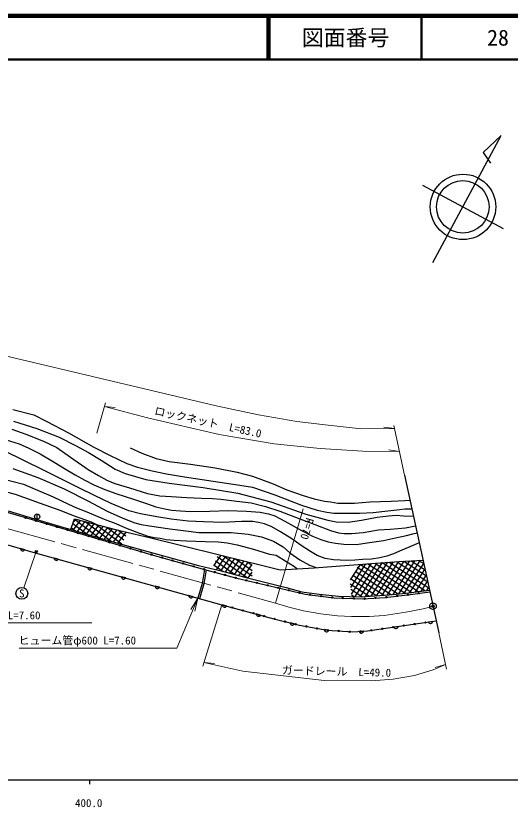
# Model space of a CAD drawing. Units: millimetres, scale not verified. Extents: x 40000 to 680000, y 20000 to 380000.
# Drawn here: x 451172 to 564276, y 198715 to 380000 of the extents above; entities that cross this region are included whole.
import ezdxf
from ezdxf.enums import TextEntityAlignment as Align

# ---------------------------------------------------------------- set-up
doc = ezdxf.new("R2010")
doc.units = ezdxf.units.MM
doc.header["$LTSCALE"] = 1000
doc.header["$PDMODE"] = 32
doc.header["$PDSIZE"] = 500
doc.linetypes.add('CHAIN', pattern=[18.5, 12, -1.5, 3.5, -1.5])
for name, color, linetype, lineweight in [('M-BGD', 7, 'Continuous', 25), ('M-BGD-EXST', 7, 'Continuous', 25), ('M-BMK', 2, 'CHAIN', 13), ('M-BMK-OTRS', 5, 'Continuous', 25), ('M-BMK-SRVR', 3, 'Continuous', 25), ('M-STR-HTXT', 7, 'Continuous', 13), ('M-TTL', 2, 'Continuous', 140), ('M-TTL-BAND', 7, 'Continuous', 25), ('M-TTL-LINE', 7, 'Continuous', 50)]:
    doc.layers.add(name, color=color, linetype=linetype, lineweight=lineweight)
doc.layers.add('M-OTRS', color=6, linetype='Continuous')
doc.layers.add('M-TTL-TXT', color=7, linetype='Continuous')
doc.styles.add('ＭＳ ゴシック', font='')
doc.styles.get('ＭＳ ゴシック').set_extended_font_data('MS Gothic')

# ---------------------------------------------------------------- blocks, each defined once
blk = doc.blocks.new('open_arrow')
at = {"color": 0, "linetype": 'Continuous', "lineweight": -2}
blk.add_lwpolyline([(7.5, 1.25), (0, 0), (7.5, -1.25)], dxfattribs=at)

msp = doc.modelspace()

# ---------------------------------------------------------------- hatches: boundary and pattern name
at = {"layer": 'M-BGD'}
h = msp.add_hatch(dxfattribs=at)
h.set_pattern_fill('USER', color=256, style=0, pattern_type=2)
h.set_pattern_definition([(53, (0, -0), (-798.6355, 601.815), []), (143, (0, -0), (-601.815, -798.6355), [])])
h.paths.add_polyline_path([(464567, 264750), (463745, 262357), (471238, 260146), (475388, 258918), (476695, 261700), (474283, 262285)])
h = msp.add_hatch(dxfattribs=at)
h.set_pattern_fill('USER', color=256, style=0, pattern_type=2)
h.set_pattern_definition([(55, (0, -0), (-819.152, 573.5764), []), (145, (0, -0), (-573.5764, -819.152), [])])
h.paths.add_polyline_path([(498402, 256388), (497407, 256633), (496229, 253288), (498171, 252824), (503537, 251413), (505218, 250993), (505244, 254674)])
h = msp.add_hatch(dxfattribs=at)
h.set_pattern_fill('USER', color=256, style=0, pattern_type=2)
h.set_pattern_definition([(57, (0, -0), (-838.6706, 544.639), []), (147, (0, -0), (-544.639, -838.6706), [])])
h.paths.add_polyline_path([(544327, 255318), (538879, 255006), (533524, 254626), (529591, 254300), (527618, 250581), (528055, 246968), (530120, 246891), (536578, 247376), (540430, 247756), (545820, 248419)])

# ---------------------------------------------------------------- linework, layer by layer
for p, q in [((456036, 264656), (456036, 265856)), ((453192, 257695), (452240, 257971)), ((460892, 255523), (459937, 255790)), ((468597, 253374), (467643, 253641)), ((476303, 251226), (475349, 251492)), ((484009, 249077), (483055, 249343)), ((491715, 246928), (490761, 247194)), ((499424, 244790), (498467, 245047)), ((507151, 242714), (506194, 242971)), ((546576, 241265), (545596, 241123)), ((514891, 240692), (513931, 240938)), ((522749, 239212), (521774, 239384)), ((538660, 240116), (537679, 239973)), ((530735, 239036), (529747, 238969))]:
    msp.add_line(p, q, dxfattribs=at)
for points in [[(450502, 289801), (455278, 288584), (458293, 287073), (463257, 284499), (469016, 281223), (472735, 279256), (476576, 277441), (478997, 276595), (482335, 275797), (485672, 275092), (489785, 274387), (496286, 273416), (502444, 272476), (505358, 272030), (510458, 270268), (516559, 267887), (520085, 266783), (522318, 266289), (523963, 266055), (529826, 266031), (532952, 266219), (536266, 266595), (539039, 266876), (540205, 267022), (541780, 267081)], [(450634, 287128), (455979, 285481), (461112, 283471), (464831, 281579), (467816, 279954), (470711, 278173), (473933, 276139), (476179, 275127), (480940, 273793), (486232, 272934), (494012, 271939), (501985, 270669), (509539, 268634), (517501, 265831), (522553, 264440), (524483, 264077), (527208, 264032), (530227, 264463), (533814, 265166), (536411, 265484), (538296, 265597), (539908, 265439), (542142, 265410)], [(450283, 285314), (453483, 284151), (457487, 282556), (460551, 281083), (463712, 278893), (467734, 276095), (470080, 274661), (471981, 273653), (473809, 272893), (477164, 271847), (481282, 270603), (484152, 270021), (486732, 269866), (490320, 269672), (493645, 269516), (496147, 269439), (498106, 269303), (501771, 268838), (505001, 268465), (508317, 267573), (511595, 266488), (516138, 264798), (519552, 263480), (523166, 262080), (524989, 261537), (526269, 261401), (527956, 261382), (530613, 261653), (534190, 262214), (536818, 262428), (540322, 262681), (542625, 263179)], [(448980, 282893), (451937, 281960), (454120, 280988), (456700, 279679), (459944, 277729), (462326, 276301), (464767, 274833), (466970, 273623), (469014, 272592), (471501, 271476), (474260, 270524), (478056, 269311), (480815, 268359), (483216, 267545), (485284, 267087), (486773, 266789), (488837, 266591), (491159, 266472), (495556, 266550), (499784, 266689), (503932, 266550), (507053, 266311), (509018, 265935), (510407, 265419), (512709, 264268), (516548, 262120), (519048, 260811), (520954, 259998), (522641, 259522), (524347, 259165), (526193, 258986), (529100, 258865), (531541, 259302), (535311, 259817), (538016, 260414), (540576, 260950), (542025, 261326), (542981, 261533)], [(477362, 281021), (479987, 279781), (483247, 278589), (486289, 277884), (491155, 277325), (496764, 276468), (501849, 275471), (505352, 274522), (510024, 272820), (513211, 271410), (516923, 270090), (519404, 269385), (521789, 268825), (523151, 268631), (524830, 268388), (528626, 268363), (532166, 268631), (537032, 268801), (540146, 268971), (541363, 269009)], [(543468, 259285), (541291, 258366), (539491, 257566), (537571, 256727), (536071, 256227), (534471, 255807), (532571, 255567), (530511, 255427), (528704, 255323), (526884, 255223), (523884, 255343), (521924, 255703), (520144, 256363), (518584, 257302), (516464, 258661), (514298, 260164), (511738, 261823), (509758, 262902), (508073, 263645), (506673, 263945), (505413, 264165), (502828, 264145), (498548, 263965), (494123, 264045), (490603, 264265), (486743, 264665), (483396, 265205), (479716, 265904), (476991, 266606), (472951, 268285), (469005, 270208), (465706, 271808), (461580, 273831), (458120, 275590), (452358, 278459), (449106, 280044)], [(404148, 275509), (406990, 275465), (410835, 275573), (415694, 275594), (418770, 275572), (423111, 275378), (426329, 274968), (431112, 274296), (435215, 273670), (438498, 273346), (445460, 271855), (450989, 270409), (456767, 268353), (461432, 266713), (464283, 265569), (468373, 264097), (469816, 263419)], [(450502, 276264), (456174, 274236), (462234, 271665), (467782, 268851), (472089, 266492), (475636, 264937), (478421, 263857), (479860, 263440), (481751, 263191), (486370, 262504), (491316, 261839), (492964, 261631), (500404, 261631), (504361, 261276), (507395, 260632), (510117, 259656), (512320, 258389), (513867, 256949), (516132, 255412), (518356, 254145), (519873, 253590)], [(448232, 273928), (452914, 272700), (455626, 271557), (459725, 269794), (463221, 268121), (465085, 267253), (467416, 266343), (471344, 264707), (474077, 263690), (476281, 262695), (478844, 261700), (481117, 260911), (482791, 260530), (484168, 260339), (485567, 260064), (487389, 259852), (490233, 259724), (494513, 259576), (497485, 259489), (499540, 259277), (501786, 258811), (505566, 257854), (509231, 256711), (510756, 256414), (512960, 255102), (514930, 253852), (515555, 253322)], [(407146, 267262), (416728, 266373), (421281, 265883), (425495, 265173), (429945, 264341), (433464, 263399), (455617, 256994), (498276, 245098)], [(445954, 267200), (454882, 264585), (467127, 261004), (482603, 256440), (494326, 253197), (501721, 251190), (511574, 248877), (517382, 247507), (523969, 246688), (530461, 246436), (535707, 246782), (542010, 247507), (545898, 248058)], [(449378, 266604), (455433, 264797), (461369, 263050), (463745, 262357), (471238, 260146), (475569, 258864), (492966, 254067), (498171, 252824), (503537, 251413), (513040, 249039), (516606, 248072), (520595, 247545), (525049, 247081), (530120, 246891), (536578, 247376), (540430, 247756), (545820, 248419)], [(463745, 262357), (464567, 264750), (474283, 262285), (482072, 260394), (488545, 258808), (498402, 256388), (507660, 254068), (511655, 253083), (519454, 253561), (526485, 254043), (533524, 254626), (538879, 255006), (544327, 255318)], [(494326, 253197), (493785, 249970), (492807, 246584)], [(494738, 253085), (494197, 249858), (493219, 246472)], [(498276, 245098), (510193, 241897), (516046, 240396), (522381, 239277), (528251, 238867), (531660, 239099), (547345, 241377)]]:
    msp.add_lwpolyline(points, dxfattribs=at)
for centre, radius in [((453400, 265019), 150), ((456036, 265256), 600), ((455799, 264317), 150), ((458198, 263615), 150), ((460598, 262913), 150), ((462997, 262211), 150), ((465397, 261509), 150), ((467796, 260806), 150), ((470194, 260099), 150), ((472592, 259392), 150), ((474990, 258685), 150), ((477388, 257978), 150), ((479786, 257271), 150), ((482184, 256564), 150), ((484591, 255890), 150), ((487000, 255224), 150), ((489410, 254557), 150), ((491819, 253890), 150), ((494229, 253224), 150), ((496642, 252569), 150), ((499054, 251914), 150), ((501467, 251259), 150), ((503899, 250679), 150), ((506333, 250108), 150), ((508766, 249536), 150), ((511200, 248965), 150), ((513633, 248391), 150), ((516067, 247817), 150), ((518522, 247365), 150), ((521003, 247057), 150), ((523484, 246748), 150), ((525978, 246610), 150), ((528477, 246513), 150), ((530974, 246470), 150), ((533468, 246635), 150), ((535962, 246812), 150), ((538446, 247097), 150), ((540929, 247383), 150), ((543408, 247705), 150), ((500691, 244449), 150), ((503105, 243801), 150), ((505519, 243152), 150), ((507934, 242504), 150), ((510349, 241857), 150), ((512770, 241236), 150), ((544905, 241023), 150), ((515192, 240615), 150), ((517640, 240114), 150), ((520101, 239679), 150), ((522566, 239264), 150), ((532535, 239226), 150), ((535009, 239585), 150), ((537483, 239945), 150), ((539957, 240304), 150), ((542431, 240663), 150), ((525060, 239090), 150), ((527554, 238916), 150), ((530048, 238989), 150)]:
    msp.add_circle(centre, radius, dxfattribs=at)
for centre, start, end in [((452743, 257927), 175.04498, 332.70317), ((460441, 255751), 175.58885, 333.24704), ((468147, 253602), 175.58885, 333.24704), ((475853, 251453), 175.58885, 333.24704), ((483559, 249304), 175.58885, 333.24704), ((491264, 247155), 175.58885, 333.24704), ((498971, 245013), 176.13584, 333.79403), ((506697, 242937), 176.13584, 333.79403), ((546072, 241291), 199.43421, 357.0924), ((514435, 240910), 176.78202, 334.44021), ((522279, 239394), 181.15397, 338.81216), ((538155, 240141), 199.43421, 357.0924), ((530234, 239100), 195.06031, 352.7185)]:
    msp.add_arc(centre, 505, start, end, dxfattribs=at)
at = {"layer": 'M-BGD-EXST'}
for centre, radius in [((455849, 257283), 250), ((452542, 247682), 1350)]:
    msp.add_circle(centre, radius, dxfattribs=at)
at = {"layer": 'M-BMK'}
msp.add_lwpolyline([(448566, 262719), (510587, 245459), (513671, 244521), (516973, 243690), (520968, 243038), (524738, 242569), (527968, 242370), (532017, 242370), (535426, 242654), (540427, 243403), (544753, 244203), (546618, 244732)], dxfattribs=at)
at = {"layer": 'M-BMK-OTRS'}
msp.add_line((540115, 274770), (547934, 238653), dxfattribs=at)
at = {"layer": 'M-BMK-SRVR'}
for p, q in [((546595, 323463), (562199, 352574)), ((562199, 352574), (558070, 348693)), ((558070, 348693), (559798, 346239)), ((544191, 341203), (562700, 331282))]:
    msp.add_line(p, q, dxfattribs=at)
for centre, radius in [((553483, 336223), 7500), ((553445, 336243), 6000), ((546618, 244732), 750), ((546618, 244732), 750)]:
    msp.add_circle(centre, radius, dxfattribs=at)
at = {"layer": 'M-OTRS'}
msp.add_point((546618, 244732), dxfattribs=at)
at = {"layer": 'M-STR-HTXT'}
for p, q in [((469737, 284431), (471649, 291318)), ((471434, 290541), (473869, 290236)), ((537803, 285452), (535370, 285779)), ((537652, 286149), (540115, 274770)), ((538948, 280161), (536522, 280538)), ((510587, 245459), (516918, 267044)), ((455849, 257283), (452982, 248958)), ((498276, 245098), (493921, 231027)), ((547934, 238653), (549738, 230321)), ((494174, 231845), (496621, 231651)), ((549511, 231371), (547137, 230743))]:
    msp.add_line(p, q, dxfattribs=at)
for points in [[(256334, 346619), (262457, 347150), (272206, 347235), (278535, 346845), (285065, 346098), (297642, 343868), (314471, 340434), (319072, 339173), (333953, 334370), (345553, 330278), (357672, 325762), (374401, 319906), (384552, 316956), (389099, 315746), (427145, 307206), (496978, 290661), (506692, 288573), (515496, 287064), (522614, 286254), (530202, 285407), (537803, 285452)], [(471434, 290541), (481297, 287872), (497730, 284091), (510269, 281945), (520799, 280906), (530567, 280283), (538948, 280161)], [(430353, 264222), (417476, 240940), (468547, 240940)], [(492807, 246584), (488032, 235174), (451919, 235174)], [(494174, 231845), (503082, 229864), (521687, 227724), (532525, 227631), (537537, 228052), (542420, 228845), (546669, 230176), (549511, 231371)]]:
    msp.add_lwpolyline(points, dxfattribs=at)
at = {"layer": 'M-TTL'}
msp.add_line((680000, 380000), (40000, 380000), dxfattribs=at)
at = {"layer": 'M-TTL-BAND'}
for p, q in [((40000, 205000), (579000, 205000)), ((468000, 205000), (468000, 204000))]:
    msp.add_line(p, q, dxfattribs=at)
at = {"layer": 'M-TTL-LINE'}
for p, q in [((508747, 380000), (508747, 370000)), ((509247, 380000), (509247, 370000)), ((543997, 380000), (543997, 370000)), ((40000, 370000), (680000, 370000))]:
    msp.add_line(p, q, dxfattribs=at)

# ---------------------------------------------------------------- block references
at = {"layer": 'M-STR-HTXT', "xscale": 400, "yscale": 400, "rotation": 247.3}
msp.add_blockref('open_arrow', (492807, 246584), dxfattribs=at)

# ---------------------------------------------------------------- texts
at = {"layer": 'M-BGD-EXST', "style": 'ＭＳ ゴシック'}
msp.add_text('S', height=1833, dxfattribs=at).set_placement((452542, 247682), align=Align.MIDDLE_CENTER)
at = {"layer": 'M-STR-HTXT', "style": 'ＭＳ ゴシック'}
for s, rotation, p in [('ロックネット  L=83.0', 347.646, (494820, 285476)), ('R=70', 253.655, (516408, 262903)), ('ガードレール  L=49.0', 358.568, (524507, 228345))]:
    msp.add_text(s, height=1833, rotation=rotation, dxfattribs=at).set_placement(p, align=Align.BOTTOM_CENTER)
msp.add_text('ヒューム管（排水）φ600 L=7.60', height=1833, dxfattribs=at).set_placement((419944, 241201), align=Align.BOTTOM_LEFT)
msp.add_text('ヒューム管φ600 L=7.60', height=1833, dxfattribs=at).set_placement((478669, 235435), align=Align.BOTTOM_RIGHT)
at = {"layer": 'M-TTL-BAND', "style": 'ＭＳ ゴシック'}
msp.add_text('400.0', height=1833, dxfattribs=at).set_placement((467844, 198195), align=Align.BOTTOM_CENTER)
at = {"layer": 'M-TTL-TXT', "style": 'ＭＳ ゴシック'}
for s, p in [('図面番号', (526622, 375000)), ('28', (561497, 375000))]:
    msp.add_text(s, height=3666, dxfattribs=at).set_placement(p, align=Align.MIDDLE_CENTER)

doc.saveas('drawing.dxf')
